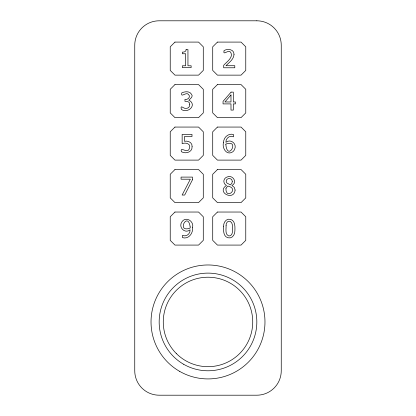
<?xml version="1.0" encoding="UTF-8"?>
<svg xmlns="http://www.w3.org/2000/svg" width="416" height="416" viewBox="0 0 416 416"><rect width="100%" height="100%" fill="white"/><g stroke="black" fill="none" stroke-linecap="round" stroke-linejoin="round"><path stroke-width="0.62" d="M225.857 144.555C227.51 162.084 240.484 138.944 225.893 144.045L225.857 144.555M190.159 226.964L190.107 228.098C175.916 233.225 187.892 210.558 190.159 226.964M223.59 226.304C223.449 230.251 223.132 236.356 227.859 237.76C232.133 238.982 235.076 234.65 234.894 230.802C235.04 226.855 235.331 220.776 230.625 219.357C226.361 218.13 223.402 222.451 223.59 226.304M226.086 225.41C226.304 228.686 224.801 233.802 228.306 235.789C230.833 236.642 232.44 233.974 232.388 231.764C232.175 228.478 233.672 223.309 230.162 221.322C227.614 220.485 226.018 223.194 226.086 225.41M223.538 142.433C221.764 147.815 226.548 155.808 232.523 151.96A5.71 5.71 0 0 0 234.608 149.276C237.338 143.858 230.526 138.403 225.893 142.329C225.654 138.356 229.72 134.909 233.511 136.807L233.511 134.508C228.446 132.964 223.564 137.348 223.538 142.433M192.582 227.484C193.284 233.163 188.64 239.538 182.489 237.64L182.489 235.336C186.285 237.229 190.419 233.839 190.096 229.814C184.891 234.187 178.032 227.11 181.922 221.822C185.697 215.92 194.246 221.198 192.582 227.484M189.764 104.577C189.909 106.642 188.183 108.534 186.061 108.363C183.674 109.138 180.071 103.886 181.303 109.34C187.262 113.922 196.992 105.669 189.758 100.646C186.212 100.62 194.558 97.573 191.459 94.162C189.514 90.854 184.777 91.499 181.797 92.856C180.43 98.426 186.025 91.562 188.49 94.39C191.095 96.658 187.855 100.246 184.964 99.346L184.964 101.348C187.112 101.02 190.07 101.91 189.764 104.577M192.104 146.661C192.447 152.266 185.567 154.201 181.407 151.726C179.634 145.616 187.897 154.544 189.42 148.325C191.251 143.66 185.515 142.163 182.146 143.671L182.146 134.42L191.994 134.42L191.994 136.531L184.47 136.531L184.47 141.305C188.011 140.462 192.535 142.49 192.104 146.661M232.284 181.277L231.91 183.227L230.485 184.886L227.204 183.227A2.574 2.574 0 0 1 226.242 181.137C226.2 177.528 232.435 177.684 232.284 181.277M235.092 190.044C234.166 201.349 215.946 192.395 226.434 185.463C223.98 184.272 222.992 180.955 224.692 178.755A5.158 5.158 0 0 1 227.094 177.024C232.586 174.278 238.009 182.515 231.91 185.489L234.281 187.346L235.092 190.044M225.95 188.739C225.779 200.065 239.663 188.682 227.88 186.066L226.351 187.699L225.95 188.739M234.036 54.392C233.839 59.415 229.076 62.395 225.956 65.718L234.785 65.718L234.785 67.777L223.704 67.777L223.704 65.255C226.637 61.802 233.719 57.496 230.698 52.26C228.28 48.953 222.612 56.436 224.078 50.534C227.604 48.422 234.239 49.213 234.036 54.392M186.082 49.608C186.165 51.636 184.012 52.213 182.38 52.114L182.38 53.752L185.635 53.752L185.635 65.785L182.38 65.785L182.38 67.621L191.136 67.621L191.136 65.785L187.949 65.785L187.949 49.608L186.082 49.608M192.452 179.785L184.688 195.047L182.12 195.047L190.346 179.202L181.059 179.202L181.059 177.096L192.452 177.096L192.452 179.785M230.984 94.957L224.931 101.972L230.984 101.972L230.984 94.957M231.083 92.123L223.049 101.369L223.049 103.901L230.984 103.901L230.984 110.079L233.303 110.079L233.303 103.901L235.435 103.901L235.435 101.972L233.303 101.972L233.303 92.123L231.083 92.123M174.954 42.089L170.232 46.81L170.232 70.413L174.954 75.135L198.557 75.135L203.278 70.413L203.278 46.81L198.557 42.089L174.954 42.089M174.954 84.578L170.232 89.3L170.232 112.902L174.954 117.624L198.557 117.624L203.278 112.902L203.278 89.3L198.557 84.578L174.954 84.578M217.443 42.089L212.722 46.81L212.722 70.413L217.443 75.135L241.046 75.135L245.768 70.413L245.768 46.81L241.046 42.089L217.443 42.089M174.954 127.062L170.232 131.784L170.232 155.386L174.954 160.108L198.557 160.108L203.278 155.386L203.278 131.784L198.557 127.062L174.954 127.062M217.443 84.578L212.722 89.3L212.722 112.902L217.443 117.624L241.046 117.624L245.768 112.902L245.768 89.3L241.046 84.578L217.443 84.578M174.954 169.551L170.232 174.273L170.232 197.876L174.954 202.592L198.557 202.592L203.278 197.876L203.278 174.273L198.557 169.551L174.954 169.551M217.443 127.062L212.722 131.784L212.722 155.386L217.443 160.108L241.046 160.108L245.768 155.386L245.768 131.784L241.046 127.062L217.443 127.062M174.954 212.035L170.232 216.757L170.232 240.36L174.954 245.081L198.557 245.081L203.278 240.36L203.278 216.757L198.557 212.035L174.954 212.035M217.443 169.551L212.722 174.273L212.722 197.876L217.443 202.592L241.046 202.592L245.768 197.876L245.768 174.273L241.046 169.551L217.443 169.551M217.443 212.035L212.722 216.757L212.722 240.36L217.443 245.081L241.046 245.081L245.768 240.36L245.768 216.757L241.046 212.035L217.443 212.035M256.833 20.8L159.167 20.8A24.419 24.419 0 0 0 134.748 45.219L134.748 370.781A24.419 24.419 0 0 0 159.167 395.2L256.833 395.2A24.419 24.419 0 0 0 281.252 370.781L281.252 45.219A24.419 24.419 0 0 0 256.833 20.8M176.374 353.579A44.73 44.73 0 0 0 251.207 333.523A44.73 44.73 0 0 0 196.425 278.741A44.73 44.73 0 0 0 176.374 353.579M183.581 364.239A48.833 48.833 0 0 0 256.833 321.948A48.833 48.833 0 0 0 183.581 279.656A48.833 48.833 0 0 0 183.581 364.239M179.514 371.29A56.976 56.976 0 0 0 264.976 321.948A56.976 56.976 0 0 0 179.514 272.605A56.976 56.976 0 0 0 179.514 371.29"/></g></svg>
